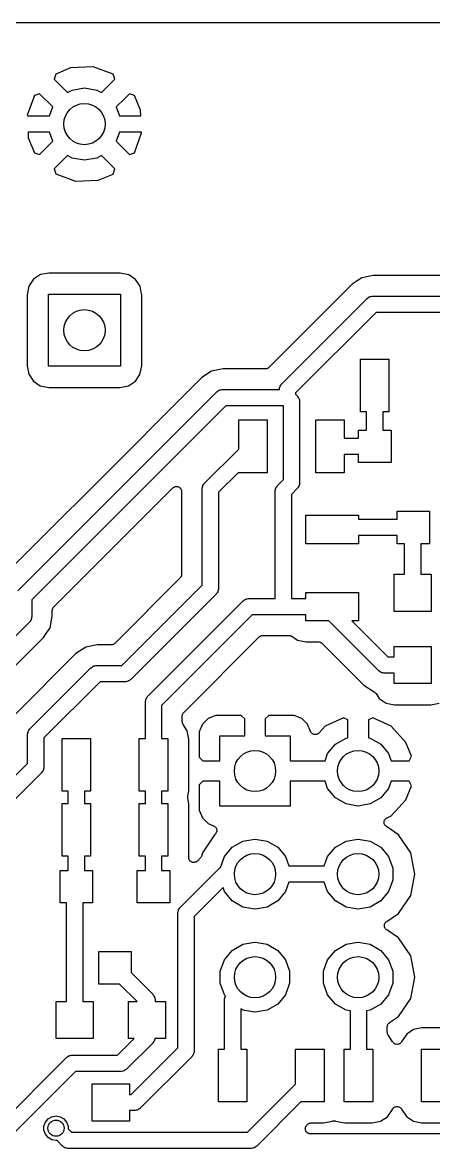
# Model space of a CAD drawing. Extents: x 0.2 to 50.9, y 0.2 to 28.3.
# Drawn here: x 22.87 to 33, y 0.2 to 27.94 of the extents above; entities that cross this region are included whole.
import ezdxf

# ---------------------------------------------------------------- set-up
doc = ezdxf.new("R2010")
doc.units = 0
doc.header["$MEASUREMENT"] = 0
doc.layers.add('BLACK', color=7, linetype='CONTINUOUS')

msp = doc.modelspace()

# ---------------------------------------------------------------- linework, layer by layer
at = {"layer": 'Black'}
for p, q in [((14.835, 27.942), (50.815, 27.942)), ((23.6946, 26.6724), (23.6527, 26.5465)), ((24.0601, 26.8238), (23.6946, 26.6724)), ((24.6182, 26.8476), (24.0601, 26.8238)), ((25.1064, 26.6693), (24.6182, 26.8476)), ((25.1473, 26.5465), (25.1064, 26.6693)), ((23.6527, 26.5465), (23.9844, 26.2148)), ((24.8156, 26.2148), (25.1473, 26.5465)), ((23.1707, 26.1464), (22.9924, 25.6582)), ((23.2935, 26.1873), (23.1707, 26.1464)), ((23.6185, 25.8623), (23.2935, 26.1873)), ((23.9844, 26.2148), (24.0948, 26.2786)), ((24.0948, 26.2786), (24.4, 26.3324)), ((24.4, 26.3324), (24.7052, 26.2786)), ((24.7052, 26.2786), (24.8156, 26.2148)), ((25.5065, 26.1873), (25.3824, 26.0632)), ((25.6324, 26.1454), (25.5065, 26.1873)), ((25.7838, 25.7799), (25.6324, 26.1454)), ((23.5376, 25.64), (23.6185, 25.8623)), ((25.3824, 26.0632), (25.1815, 25.8623)), ((25.1815, 25.8623), (25.2624, 25.64)), ((25.3824, 26.0632), (25.3824, 26.0632)), ((25.3824, 26.0632), (25.3824, 26.0632)), ((22.9924, 25.6582), (22.9932, 25.64)), ((22.9932, 25.64), (23.5376, 25.64)), ((25.2624, 25.64), (25.7897, 25.64)), ((25.7897, 25.64), (25.7838, 25.7799)), ((23.0103, 25.24), (23.0162, 25.1001)), ((23.5376, 25.24), (23.0103, 25.24)), ((23.0162, 25.1001), (23.1676, 24.7346)), ((23.2935, 24.6927), (23.6185, 25.0177)), ((23.6185, 25.0177), (23.5376, 25.24)), ((25.2624, 25.24), (25.1815, 25.0177)), ((25.1815, 25.0177), (25.5065, 24.6927)), ((25.8068, 25.24), (25.2624, 25.24)), ((25.6293, 24.7336), (25.8076, 25.2218)), ((25.8076, 25.2218), (25.8068, 25.24)), ((23.1676, 24.7346), (23.2935, 24.6927)), ((25.5065, 24.6927), (25.6293, 24.7336)), ((23.9844, 24.6652), (23.6527, 24.3335)), ((24.0948, 24.6014), (23.9844, 24.6652)), ((24.4, 24.5476), (24.0948, 24.6014)), ((24.7052, 24.6014), (24.4, 24.5476)), ((24.8156, 24.6652), (24.7052, 24.6014)), ((25.1473, 24.3335), (24.8156, 24.6652)), ((23.6527, 24.3335), (23.6936, 24.2107)), ((23.6936, 24.2107), (24.1818, 24.0324)), ((24.7399, 24.0562), (25.1054, 24.2076)), ((25.1054, 24.2076), (25.1473, 24.3335)), ((25.1473, 24.3335), (25.1473, 24.3335)), ((24.1818, 24.0324), (24.7399, 24.0562)), ((23.3177, 21.7296), (23.1471, 21.6175)), ((23.5232, 21.7694), (23.3177, 21.7296)), ((25.2764, 21.7694), (23.5232, 21.7694)), ((25.4887, 21.7269), (25.2764, 21.7694)), ((25.6575, 21.6129), (25.4887, 21.7269)), ((31.23, 21.6518), (31.1156, 21.5753)), ((31.5125, 21.708), (31.23, 21.6518)), ((36.4875, 21.708), (31.5125, 21.708)), ((23.0331, 21.4487), (22.9906, 21.2364)), ((23.1471, 21.6175), (23.0331, 21.4487)), ((25.7696, 21.4423), (25.6575, 21.6129)), ((25.8076, 21.2465), (25.7696, 21.4423)), ((30.9905, 21.4918), (28.9439, 19.4452)), ((31.1156, 21.5753), (30.9905, 21.4918)), ((31.1156, 21.5753), (31.1156, 21.5753)), ((31.1156, 21.5753), (31.1156, 21.5753)), ((22.9906, 21.2364), (22.9906, 19.4832)), ((23.511, 19.471), (23.511, 21.249)), ((23.511, 21.249), (25.289, 21.249)), ((25.289, 21.249), (25.289, 19.471)), ((25.8094, 21.2368), (25.8076, 21.2465)), ((25.8094, 19.4836), (25.8094, 21.2368)), ((29.2586, 19.0414), (31.3586, 21.1414)), ((31.3586, 21.1414), (31.3658, 21.1465)), ((31.3658, 21.1465), (31.3714, 21.1532)), ((31.3714, 21.1532), (31.3941, 21.1663)), ((31.3941, 21.1663), (31.4155, 21.1813)), ((31.4155, 21.1813), (31.424, 21.1835)), ((31.424, 21.1835), (31.4316, 21.1879)), ((31.4316, 21.1879), (31.4573, 21.1925)), ((31.4573, 21.1925), (31.4826, 21.1992)), ((31.4826, 21.1992), (31.4913, 21.1985)), ((31.4913, 21.1985), (31.5, 21.2)), ((31.5, 21.2), (36.5, 21.2)), ((31.5828, 20.8), (29.6, 18.8172)), ((36.4172, 20.8), (31.5828, 20.8)), ((22.9906, 19.4832), (23.0304, 19.2777)), ((25.289, 19.471), (23.511, 19.471)), ((25.7669, 19.2713), (25.8094, 19.4836)), ((28.9078, 19.4199), (28.9024, 19.4185)), ((28.9214, 19.4294), (28.9078, 19.4199)), ((28.9358, 19.4377), (28.9214, 19.4294)), ((28.9394, 19.442), (28.9358, 19.4377)), ((28.9439, 19.4452), (28.9394, 19.442)), ((31.2, 18.35), (31.2, 19.65)), ((31.2, 19.65), (31.9, 19.65)), ((31.9, 19.65), (31.9, 18.35)), ((23.0304, 19.2777), (23.1425, 19.1071)), ((25.6529, 19.1025), (25.7669, 19.2713)), ((27.2905, 19.1918), (26.0262, 17.9275)), ((27.53, 19.3518), (27.2905, 19.1918)), ((27.8125, 19.408), (27.53, 19.3518)), ((28.8541, 19.408), (27.8125, 19.408)), ((28.8596, 19.409), (28.8541, 19.408)), ((28.8652, 19.4085), (28.8596, 19.409)), ((28.8812, 19.4128), (28.8652, 19.4085)), ((28.8976, 19.4157), (28.8812, 19.4128)), ((28.9024, 19.4185), (28.8976, 19.4157)), ((23.1425, 19.1071), (23.3113, 18.9931)), ((23.3113, 18.9931), (23.5236, 18.9506)), ((23.5236, 18.9506), (25.2768, 18.9506)), ((25.2768, 18.9506), (25.4823, 18.9904)), ((25.4823, 18.9904), (25.6529, 19.1025)), ((27.6714, 18.8532), (27.6941, 18.8663)), ((27.6941, 18.8663), (27.7155, 18.8813)), ((27.7155, 18.8813), (27.724, 18.8835)), ((27.724, 18.8835), (27.7316, 18.8879)), ((27.7316, 18.8879), (27.7573, 18.8925)), ((27.7573, 18.8925), (27.7826, 18.8992)), ((27.7826, 18.8992), (27.7913, 18.8985)), ((27.7913, 18.8985), (27.8, 18.9)), ((27.8, 18.9), (29.2, 18.9)), ((29.2, 18.9), (29.2015, 18.9087)), ((29.2008, 18.9174), (29.2075, 18.9427)), ((29.2015, 18.9087), (29.2008, 18.9174)), ((29.2075, 18.9427), (29.2121, 18.9684)), ((29.2121, 18.9684), (29.2165, 18.976)), ((29.2165, 18.976), (29.2187, 18.9845)), ((29.2187, 18.9845), (29.2337, 19.0059)), ((29.2337, 19.0059), (29.2468, 19.0286)), ((29.2468, 19.0286), (29.2535, 19.0342)), ((29.2535, 19.0342), (29.2586, 19.0414)), ((22.7586, 13.9414), (27.6586, 18.8414)), ((27.6586, 18.8414), (27.6658, 18.8465)), ((27.6658, 18.8465), (27.6714, 18.8532)), ((29.6, 18.8172), (29.6, 18.7828)), ((29.6, 18.7828), (29.6414, 18.7414)), ((29.6414, 18.7414), (29.6465, 18.7342)), ((29.6465, 18.7342), (29.6532, 18.7286)), ((29.6532, 18.7286), (29.6663, 18.7059)), ((29.6663, 18.7059), (29.6813, 18.6845)), ((29.6813, 18.6845), (29.6835, 18.676)), ((29.6835, 18.676), (29.6879, 18.6684)), ((29.6879, 18.6684), (29.6925, 18.6427)), ((29.6925, 18.6427), (29.6992, 18.6174)), ((29.6992, 18.6174), (29.6985, 18.6087)), ((29.6985, 18.6087), (29.7, 18.6)), ((29.7, 18.6), (29.7, 16.6)), ((27.8828, 18.5), (23.1, 13.7172)), ((29.3, 18.5), (27.8828, 18.5)), ((29.3, 16.6828), (29.3, 18.5)), ((31.35, 18.35), (31.2, 18.35)), ((31.35, 17.9008), (31.35, 18.35)), ((31.9, 18.35), (31.75, 18.35)), ((31.75, 18.35), (31.75, 17.9008)), ((28.2, 17.4328), (28.2, 18.15)), ((28.2, 18.15), (28.9, 18.15)), ((28.9, 18.15), (28.9, 16.85)), ((30.1, 16.85), (30.1, 18.15)), ((30.1, 18.15), (30.8, 18.15)), ((30.8, 18.15), (30.8, 17.7008)), ((26.0262, 17.9275), (25.8094, 17.7107)), ((26.0262, 17.9275), (26.0262, 17.9275)), ((26.0262, 17.9275), (26.0262, 17.9275)), ((31.15, 17.7008), (31.15, 17.9008)), ((31.15, 17.9008), (31.35, 17.9008)), ((31.75, 17.9008), (31.9501, 17.9008)), ((31.9501, 17.9008), (31.9501, 17.1007)), ((25.8094, 17.7107), (22.4082, 14.3095)), ((30.8, 17.7008), (31.15, 17.7008)), ((27.3586, 16.5914), (28.2, 17.4328)), ((31.15, 17.3008), (30.8, 17.3008)), ((30.8, 17.3008), (30.8, 16.85)), ((31.15, 17.1007), (31.15, 17.3008)), ((31.9501, 17.1007), (31.15, 17.1007)), ((28.2, 16.8672), (27.7, 16.3672)), ((28.2, 16.85), (28.2, 16.8672)), ((28.9, 16.85), (28.2, 16.85)), ((29.1586, 16.5414), (29.3, 16.6828)), ((30.8, 16.85), (30.1, 16.85)), ((23.6452, 13.5439), (26.5752, 16.4739)), ((26.5752, 16.4739), (26.5888, 16.4835)), ((26.5888, 16.4835), (26.6015, 16.4941)), ((26.6015, 16.4941), (26.6067, 16.496)), ((26.6067, 16.496), (26.6113, 16.4992)), ((26.6113, 16.4992), (26.6274, 16.5035)), ((26.6274, 16.5035), (26.6429, 16.5092)), ((26.6429, 16.5092), (26.6485, 16.5092)), ((26.6485, 16.5092), (26.6539, 16.5106)), ((26.6539, 16.5106), (26.6705, 16.5092)), ((26.6705, 16.5092), (26.6871, 16.5092)), ((26.6871, 16.5092), (26.6923, 16.5073)), ((26.6923, 16.5073), (26.6979, 16.5068)), ((26.6979, 16.5068), (26.7129, 16.4998)), ((26.7129, 16.4998), (26.7285, 16.4941)), ((26.7285, 16.4941), (26.7328, 16.4905)), ((26.7328, 16.4905), (26.7378, 16.4882)), ((26.7378, 16.4882), (26.7496, 16.4764)), ((26.7496, 16.4764), (26.7623, 16.4658)), ((26.7623, 16.4658), (26.7651, 16.4609)), ((26.7651, 16.4609), (26.769, 16.457)), ((26.769, 16.457), (26.776, 16.4419)), ((26.776, 16.4419), (26.7843, 16.4276)), ((26.7843, 16.4276), (26.7853, 16.4221)), ((26.7853, 16.4221), (26.7877, 16.417)), ((26.7877, 16.417), (26.7891, 16.4005)), ((26.7891, 16.4005), (26.792, 16.3841)), ((26.792, 16.3841), (26.792, 14.3459)), ((27.3, 16.45), (27.3015, 16.4587)), ((27.3, 14.0828), (27.3, 16.45)), ((27.3008, 16.4674), (27.3075, 16.4927)), ((27.3015, 16.4587), (27.3008, 16.4674)), ((27.3075, 16.4927), (27.3121, 16.5184)), ((27.3121, 16.5184), (27.3165, 16.526)), ((27.3165, 16.526), (27.3187, 16.5345)), ((27.3187, 16.5345), (27.3337, 16.5559)), ((27.3337, 16.5559), (27.3468, 16.5786)), ((27.3468, 16.5786), (27.3535, 16.5842)), ((27.3535, 16.5842), (27.3586, 16.5914)), ((29.1, 16.4), (29.1015, 16.4087)), ((29.1, 13.75), (29.1, 16.4)), ((29.1008, 16.4174), (29.1075, 16.4427)), ((29.1015, 16.4087), (29.1008, 16.4174)), ((29.1075, 16.4427), (29.1121, 16.4684)), ((29.1121, 16.4684), (29.1165, 16.476)), ((29.1165, 16.476), (29.1187, 16.4845)), ((29.1187, 16.4845), (29.1337, 16.5059)), ((29.1337, 16.5059), (29.1468, 16.5286)), ((29.1468, 16.5286), (29.1535, 16.5342)), ((29.1535, 16.5342), (29.1586, 16.5414)), ((29.6414, 16.4586), (29.5, 16.3172)), ((29.6465, 16.4658), (29.6414, 16.4586)), ((29.6532, 16.4714), (29.6465, 16.4658)), ((29.6663, 16.4941), (29.6532, 16.4714)), ((29.6813, 16.5155), (29.6663, 16.4941)), ((29.6835, 16.524), (29.6813, 16.5155)), ((29.6879, 16.5316), (29.6835, 16.524)), ((29.6925, 16.5573), (29.6879, 16.5316)), ((29.6992, 16.5826), (29.6925, 16.5573)), ((29.7, 16.6), (29.6985, 16.5913)), ((29.6985, 16.5913), (29.6992, 16.5826)), ((27.7, 16.3672), (27.7, 14)), ((29.5, 16.3172), (29.5, 13.75)), ((32.1, 15.7018), (32.1, 15.9018)), ((32.1, 15.9018), (32.9001, 15.9018)), ((32.9001, 15.9018), (32.9001, 15.1017)), ((29.85, 15.1), (29.85, 15.8)), ((29.85, 15.8), (31.15, 15.8)), ((31.15, 15.8), (31.15, 15.7018)), ((31.15, 15.7018), (32.1, 15.7018)), ((32.1, 15.3018), (31.15, 15.3018)), ((31.15, 15.3018), (31.15, 15.1)), ((32.1, 15.1017), (32.1, 15.3018)), ((31.15, 15.1), (29.85, 15.1)), ((32.284, 15.1017), (32.1, 15.1017)), ((32.284, 14.3462), (32.284, 15.1017)), ((32.9001, 15.1017), (32.684, 15.1017)), ((32.684, 15.1017), (32.684, 14.3462)), ((26.7548, 14.2561), (25.1439, 12.6452)), ((26.758, 14.2606), (26.7548, 14.2561)), ((26.7623, 14.2642), (26.758, 14.2606)), ((26.7678, 14.2739), (26.7623, 14.2642)), ((26.775, 14.2824), (26.7678, 14.2739)), ((26.7769, 14.2876), (26.775, 14.2824)), ((26.7801, 14.2922), (26.7769, 14.2876)), ((26.7815, 14.2976), (26.7801, 14.2922)), ((26.7843, 14.3024), (26.7815, 14.2976)), ((26.7863, 14.3134), (26.7843, 14.3024)), ((26.7901, 14.3238), (26.7863, 14.3134)), ((26.7915, 14.3348), (26.7901, 14.3294)), ((26.7901, 14.3294), (26.7901, 14.3238)), ((26.792, 14.3459), (26.791, 14.3404)), ((26.791, 14.3404), (26.7915, 14.3348)), ((32.0268, 13.4318), (32.0268, 14.3462)), ((32.0268, 14.3462), (32.284, 14.3462)), ((32.684, 14.3462), (32.9412, 14.3462)), ((32.9412, 14.3462), (32.9412, 13.4318)), ((25.3172, 12.1), (27.3, 14.0828)), ((27.6532, 13.8714), (27.6465, 13.8658)), ((27.6663, 13.8941), (27.6532, 13.8714)), ((27.6813, 13.9155), (27.6663, 13.8941)), ((27.6835, 13.924), (27.6813, 13.9155)), ((27.6879, 13.9316), (27.6835, 13.924)), ((27.6925, 13.9573), (27.6879, 13.9316)), ((27.6992, 13.9826), (27.6925, 13.9573)), ((27.7, 14), (27.6985, 13.9913)), ((27.6985, 13.9913), (27.6992, 13.9826)), ((29.85, 13.75), (29.85, 13.9)), ((29.85, 13.9), (31.15, 13.9)), ((31.15, 13.9), (31.15, 13.2)), ((23.1, 13.7172), (23.1, 13.3)), ((27.6414, 13.8586), (25.5414, 11.7586)), ((25.9586, 11.3414), (28.3086, 13.6914)), ((27.6465, 13.8658), (27.6414, 13.8586)), ((28.3086, 13.6914), (28.3158, 13.6965)), ((28.3158, 13.6965), (28.3214, 13.7032)), ((28.3214, 13.7032), (28.3441, 13.7163)), ((28.3441, 13.7163), (28.3655, 13.7313)), ((28.3655, 13.7313), (28.374, 13.7335)), ((28.374, 13.7335), (28.3816, 13.7379)), ((28.3816, 13.7379), (28.4073, 13.7425)), ((28.4073, 13.7425), (28.4326, 13.7492)), ((28.4326, 13.7492), (28.4413, 13.7485)), ((28.4413, 13.7485), (28.45, 13.75)), ((28.45, 13.75), (29.1, 13.75)), ((29.5, 13.75), (29.85, 13.75)), ((23.608, 13.4541), (23.609, 13.4596)), ((23.608, 13.3125), (23.608, 13.4541)), ((23.6085, 13.4652), (23.6128, 13.4812)), ((23.609, 13.4596), (23.6085, 13.4652)), ((23.6128, 13.4812), (23.6157, 13.4976)), ((23.6157, 13.4976), (23.6185, 13.5024)), ((23.6185, 13.5024), (23.6199, 13.5078)), ((23.6199, 13.5078), (23.6294, 13.5214)), ((23.6294, 13.5214), (23.6377, 13.5358)), ((23.6377, 13.5358), (23.642, 13.5394)), ((23.642, 13.5394), (23.6452, 13.5439)), ((28.5328, 13.35), (26.3, 11.1172)), ((29.85, 13.35), (28.5328, 13.35)), ((29.85, 13.2), (29.85, 13.35)), ((32.9412, 13.4318), (32.0268, 13.4318)), ((23.0414, 13.1586), (22.3414, 12.4586)), ((23.0465, 13.1658), (23.0414, 13.1586)), ((23.0532, 13.1714), (23.0465, 13.1658)), ((23.0663, 13.1941), (23.0532, 13.1714)), ((23.0813, 13.2155), (23.0663, 13.1941)), ((23.0835, 13.224), (23.0813, 13.2155)), ((23.0879, 13.2316), (23.0835, 13.224)), ((23.0925, 13.2573), (23.0879, 13.2316)), ((23.0992, 13.2826), (23.0925, 13.2573)), ((23.1, 13.3), (23.0985, 13.2913)), ((23.0985, 13.2913), (23.0992, 13.2826)), ((23.5518, 13.03), (23.608, 13.3125)), ((30.4172, 13.2), (29.85, 13.2)), ((31.6476, 11.9696), (30.4172, 13.2)), ((31.15, 13.2), (30.9828, 13.2)), ((30.9828, 13.2), (31.8718, 12.311)), ((22.7095, 12.1082), (23.3918, 12.7905)), ((23.3918, 12.7905), (23.4753, 12.9156)), ((23.4753, 12.9156), (23.5518, 13.03)), ((23.4753, 12.9156), (23.4753, 12.9156)), ((26.8452, 10.9439), (28.7061, 12.8048)), ((28.7061, 12.8048), (28.7106, 12.808)), ((28.7106, 12.808), (28.7142, 12.8123)), ((28.7142, 12.8123), (28.7286, 12.8206)), ((28.7286, 12.8206), (28.7422, 12.8301)), ((28.7422, 12.8301), (28.7476, 12.8315)), ((28.7476, 12.8315), (28.7524, 12.8343)), ((28.7524, 12.8343), (28.7688, 12.8372)), ((28.7688, 12.8372), (28.7848, 12.8415)), ((28.7848, 12.8415), (28.7904, 12.841)), ((28.7904, 12.841), (28.7959, 12.842)), ((28.7959, 12.842), (29.4339, 12.842)), ((29.4339, 12.842), (29.4492, 12.8393)), ((29.4492, 12.8393), (29.4646, 12.8382)), ((29.4646, 12.8382), (29.4707, 12.8355)), ((29.4707, 12.8355), (29.4773, 12.8343)), ((29.4773, 12.8343), (29.4908, 12.8266)), ((29.4908, 12.8266), (29.5049, 12.8203)), ((29.5049, 12.8203), (29.6503, 12.7221)), ((24.43, 12.5518), (24.1905, 12.3918)), ((24.7125, 12.608), (24.43, 12.5518)), ((25.0541, 12.608), (24.7125, 12.608)), ((25.0596, 12.609), (25.0541, 12.608)), ((25.0652, 12.6085), (25.0596, 12.609)), ((25.0812, 12.6128), (25.0652, 12.6085)), ((25.0976, 12.6157), (25.0812, 12.6128)), ((25.1024, 12.6185), (25.0976, 12.6157)), ((25.1078, 12.6199), (25.1024, 12.6185)), ((25.1214, 12.6294), (25.1078, 12.6199)), ((25.1358, 12.6377), (25.1214, 12.6294)), ((25.1394, 12.642), (25.1358, 12.6377)), ((25.1439, 12.6452), (25.1394, 12.642)), ((29.6503, 12.7221), (29.8626, 12.6796)), ((29.8626, 12.6796), (30.1666, 12.6796)), ((30.1666, 12.6796), (30.1721, 12.6786)), ((30.1721, 12.6786), (30.1776, 12.6791)), ((30.1776, 12.6791), (30.1937, 12.6748)), ((30.1937, 12.6748), (30.21, 12.6719)), ((30.21, 12.6719), (30.2148, 12.6691)), ((30.2148, 12.6691), (30.2202, 12.6677)), ((30.2202, 12.6677), (30.2338, 12.6581)), ((30.2338, 12.6581), (30.2482, 12.6498)), ((30.2482, 12.6498), (30.2518, 12.6456)), ((30.2518, 12.6456), (30.2564, 12.6424)), ((30.2564, 12.6424), (31.2795, 11.6192)), ((32.0268, 12.311), (32.0268, 12.5682)), ((32.0268, 12.5682), (32.9412, 12.5682)), ((32.9412, 12.5682), (32.9412, 11.6538)), ((24.1905, 12.3918), (22.7082, 10.9095)), ((31.8718, 12.311), (32.0268, 12.311)), ((23.0586, 10.5414), (24.5586, 12.0414)), ((24.5586, 12.0414), (24.5658, 12.0465)), ((24.5658, 12.0465), (24.5714, 12.0532)), ((24.5714, 12.0532), (24.5941, 12.0663)), ((24.5941, 12.0663), (24.6155, 12.0813)), ((24.6155, 12.0813), (24.624, 12.0835)), ((24.624, 12.0835), (24.6316, 12.0879)), ((24.6316, 12.0879), (24.6573, 12.0925)), ((24.6573, 12.0925), (24.6826, 12.0992)), ((24.6826, 12.0992), (24.6913, 12.0985)), ((24.6913, 12.0985), (24.7, 12.1)), ((24.7, 12.1), (25.3172, 12.1)), ((31.6548, 11.9645), (31.6476, 11.9696)), ((31.6604, 11.9578), (31.6548, 11.9645)), ((31.6831, 11.9447), (31.6604, 11.9578)), ((31.7045, 11.9297), (31.6831, 11.9447)), ((31.713, 11.9275), (31.7045, 11.9297)), ((24.7828, 11.7), (23.4, 10.3172)), ((25.4, 11.7), (24.7828, 11.7)), ((25.4087, 11.7015), (25.4, 11.7)), ((25.4174, 11.7008), (25.4087, 11.7015)), ((25.4427, 11.7075), (25.4174, 11.7008)), ((25.4684, 11.7121), (25.4427, 11.7075)), ((25.476, 11.7165), (25.4684, 11.7121)), ((25.4845, 11.7187), (25.476, 11.7165)), ((25.5059, 11.7337), (25.4845, 11.7187)), ((25.5286, 11.7468), (25.5059, 11.7337)), ((25.5342, 11.7535), (25.5286, 11.7468)), ((25.5414, 11.7586), (25.5342, 11.7535)), ((31.7206, 11.9231), (31.713, 11.9275)), ((31.7463, 11.9185), (31.7206, 11.9231)), ((31.7716, 11.9118), (31.7463, 11.9185)), ((31.7803, 11.9125), (31.7716, 11.9118)), ((31.789, 11.911), (31.7803, 11.9125)), ((32.0268, 11.911), (31.789, 11.911)), ((32.0268, 11.6538), (32.0268, 11.911)), ((32.9412, 11.6538), (32.0268, 11.6538)), ((31.2795, 11.6192), (31.5325, 11.4502)), ((31.5325, 11.4502), (31.5402, 11.4472)), ((31.5402, 11.4472), (31.5448, 11.4432)), ((31.5448, 11.4432), (31.5502, 11.4404)), ((31.5502, 11.4404), (31.5613, 11.4287)), ((31.5613, 11.4287), (31.5734, 11.4181)), ((31.5734, 11.4181), (31.5763, 11.4127)), ((31.5763, 11.4127), (31.5805, 11.4083)), ((31.5805, 11.4083), (31.6583, 11.2899)), ((25.9, 11.2), (25.9015, 11.2087)), ((25.9, 10.3), (25.9, 11.2)), ((25.9008, 11.2174), (25.9075, 11.2427)), ((25.9015, 11.2087), (25.9008, 11.2174)), ((25.9075, 11.2427), (25.9121, 11.2684)), ((25.9121, 11.2684), (25.9165, 11.276)), ((25.9165, 11.276), (25.9187, 11.2845)), ((25.9187, 11.2845), (25.9337, 11.3059)), ((25.9337, 11.3059), (25.9468, 11.3286)), ((25.9468, 11.3286), (25.9535, 11.3342)), ((25.9535, 11.3342), (25.9586, 11.3414)), ((26.3, 11.1172), (26.3, 10.3)), ((31.6583, 11.2899), (31.8271, 11.1759)), ((31.8271, 11.1759), (32.0394, 11.1334)), ((32.0394, 11.1334), (32.929, 11.1334)), ((32.929, 11.1334), (33.1345, 11.1732)), ((26.808, 10.8541), (26.809, 10.8596)), ((26.808, 10.7179), (26.808, 10.8541)), ((26.8085, 10.8652), (26.8128, 10.8812)), ((26.809, 10.8596), (26.8085, 10.8652)), ((26.8128, 10.8812), (26.8157, 10.8976)), ((26.8157, 10.8976), (26.8185, 10.9024)), ((26.8185, 10.9024), (26.8199, 10.9078)), ((26.8199, 10.9078), (26.8294, 10.9214)), ((26.8294, 10.9214), (26.8377, 10.9358)), ((26.8377, 10.9358), (26.842, 10.9394)), ((26.842, 10.9394), (26.8452, 10.9439)), ((27.6354, 10.8716), (27.4486, 10.7943)), ((28.2616, 10.8716), (27.6354, 10.8716)), ((28.346, 10.7872), (28.2616, 10.8716)), ((28.9384, 10.8716), (28.854, 10.7872)), ((29.5646, 10.8716), (28.9384, 10.8716)), ((29.7514, 10.7943), (29.5646, 10.8716)), ((26.8106, 10.7034), (26.808, 10.7179)), ((26.8114, 10.6887), (26.8106, 10.7034)), ((26.8144, 10.6818), (26.8114, 10.6887)), ((26.8157, 10.6745), (26.8144, 10.6818)), ((26.823, 10.6617), (26.8157, 10.6745)), ((26.8289, 10.6482), (26.823, 10.6617)), ((26.9306, 10.4933), (26.8289, 10.6482)), ((27.3057, 10.6514), (27.2284, 10.4646)), ((27.4486, 10.7943), (27.3057, 10.6514)), ((28.346, 10.3636), (28.346, 10.7872)), ((28.854, 10.7872), (28.854, 10.3636)), ((29.8943, 10.6514), (29.7514, 10.7943)), ((29.9672, 10.4753), (29.8943, 10.6514)), ((30.3283, 10.6025), (30.1783, 10.4383)), ((30.7781, 10.8134), (30.3283, 10.6025)), ((30.886, 10.7573), (30.7781, 10.8134)), ((30.886, 10.3194), (30.886, 10.7573)), ((31.5019, 10.8134), (31.394, 10.7573)), ((31.394, 10.7573), (31.394, 10.3194)), ((31.9517, 10.6025), (31.5019, 10.8134)), ((32.3139, 10.2058), (31.9517, 10.6025)), ((23, 10.4), (23.0015, 10.4087)), ((23, 9.68284), (23, 10.4)), ((23.0008, 10.4174), (23.0075, 10.4427)), ((23.0015, 10.4087), (23.0008, 10.4174)), ((23.0075, 10.4427), (23.0121, 10.4684)), ((23.0121, 10.4684), (23.0165, 10.476)), ((23.0165, 10.476), (23.0187, 10.4845)), ((23.0187, 10.4845), (23.0337, 10.5059)), ((23.0337, 10.5059), (23.0468, 10.5286)), ((23.0468, 10.5286), (23.0535, 10.5342)), ((23.0535, 10.5342), (23.0586, 10.5414)), ((23.4, 10.3172), (23.4, 9.6)), ((23.85, 9), (23.85, 10.3)), ((23.85, 10.3), (24.55, 10.3)), ((24.55, 10.3), (24.55, 9)), ((25.75, 9), (25.75, 10.3)), ((25.75, 10.3), (25.9, 10.3)), ((26.3, 10.3), (26.45, 10.3)), ((26.45, 10.3), (26.45, 9)), ((26.9704, 10.2878), (26.9306, 10.4933)), ((26.9704, 9.01261), (26.9704, 10.2878)), ((27.2284, 10.4646), (27.2284, 9.83836)), ((27.7364, 9.754), (27.7364, 10.3636)), ((27.7364, 10.3636), (28.346, 10.3636)), ((28.854, 10.3636), (29.4636, 10.3636)), ((29.4636, 10.3636), (29.4636, 9.754)), ((29.9762, 10.4612), (29.9672, 10.4753)), ((29.9839, 10.4464), (29.9762, 10.4612)), ((29.988, 10.4427), (29.9839, 10.4464)), ((29.9909, 10.4381), (29.988, 10.4427)), ((30.0041, 10.4279), (29.9909, 10.4381)), ((30.0165, 10.4166), (30.0041, 10.4279)), ((30.0216, 10.4146), (30.0165, 10.4166)), ((30.0259, 10.4112), (30.0216, 10.4146)), ((30.0418, 10.4062), (30.0259, 10.4112)), ((30.0573, 10.3998), (30.0418, 10.4062)), ((30.0627, 10.3996), (30.0573, 10.3998)), ((30.068, 10.398), (30.0627, 10.3996)), ((30.0846, 10.3987), (30.068, 10.398)), ((30.1013, 10.398), (30.0846, 10.3987)), ((30.1066, 10.3997), (30.1013, 10.398)), ((30.112, 10.3999), (30.1066, 10.3997)), ((30.1275, 10.4063), (30.112, 10.3999)), ((30.1434, 10.4113), (30.1275, 10.4063)), ((30.1477, 10.4147), (30.1434, 10.4113)), ((30.1528, 10.4168), (30.1477, 10.4147)), ((30.1651, 10.4281), (30.1528, 10.4168)), ((30.1783, 10.4383), (30.1651, 10.4281)), ((30.5816, 10.1616), (30.8413, 10.3115)), ((30.8413, 10.3115), (30.886, 10.3194)), ((31.394, 10.3194), (31.4387, 10.3115)), ((31.4387, 10.3115), (31.6984, 10.1616)), ((30.3888, 9.9318), (30.5816, 10.1616)), ((31.6984, 10.1616), (31.8912, 9.9318)), ((32.4549, 9.86523), (32.3139, 10.2058)), ((27.2284, 9.83836), (27.3128, 9.754)), ((27.3128, 9.754), (27.7364, 9.754)), ((29.4636, 9.754), (30.3241, 9.754)), ((30.3241, 9.754), (30.3888, 9.9318)), ((31.8912, 9.9318), (31.9559, 9.754)), ((31.9559, 9.754), (32.3969, 9.754)), ((32.3969, 9.754), (32.4549, 9.86523)), ((21.7172, 8.4), (23, 9.68284)), ((23.3414, 9.45858), (21.9414, 8.05858)), ((23.3465, 9.46579), (23.3414, 9.45858)), ((23.3532, 9.47144), (23.3465, 9.46579)), ((23.3663, 9.49407), (23.3532, 9.47144)), ((23.3813, 9.51548), (23.3663, 9.49407)), ((23.3835, 9.52398), (23.3813, 9.51548)), ((23.3879, 9.5316), (23.3835, 9.52398)), ((23.3925, 9.55733), (23.3879, 9.5316)), ((23.3992, 9.58257), (23.3925, 9.55733)), ((23.4, 9.6), (23.3985, 9.59134)), ((23.3985, 9.59134), (23.3992, 9.58257)), ((27.3128, 9.246), (27.2284, 9.16165)), ((27.2284, 9.16165), (27.2284, 8.53535)), ((27.7364, 9.246), (27.3128, 9.246)), ((27.7364, 8.6364), (27.7364, 9.246)), ((30.3241, 9.246), (29.4636, 9.246)), ((29.4636, 9.246), (29.4636, 8.6364)), ((30.3888, 9.0682), (30.3241, 9.246)), ((31.9559, 9.246), (31.8912, 9.0682)), ((32.3969, 9.246), (31.9559, 9.246)), ((32.4549, 9.13478), (32.3969, 9.246)), ((24, 9), (23.85, 9)), ((24, 8.7), (24, 9)), ((24.55, 9), (24.4, 9)), ((24.4, 9), (24.4, 8.7)), ((25.9, 9), (25.75, 9)), ((25.9, 8.7), (25.9, 9)), ((26.45, 9), (26.3, 9)), ((26.3, 9), (26.3, 8.7)), ((26.9433, 8.87745), (26.9704, 9.01261)), ((26.9433, 8.87485), (26.9433, 8.87745)), ((30.5816, 8.83844), (30.3888, 9.0682)), ((31.8912, 9.0682), (31.6984, 8.83844)), ((32.3139, 8.79423), (32.4549, 9.13478)), ((23.85, 7.4), (23.85, 8.7)), ((23.85, 8.7), (24, 8.7)), ((24.4, 8.7), (24.55, 8.7)), ((24.55, 8.7), (24.55, 7.4)), ((25.75, 7.4), (25.75, 8.7)), ((25.75, 8.7), (25.9, 8.7)), ((26.3, 8.7), (26.45, 8.7)), ((26.45, 8.7), (26.45, 7.4)), ((26.9423, 8.83336), (26.9428, 8.85287)), ((26.9431, 8.83089), (26.9423, 8.83336)), ((26.9424, 8.87239), (26.9433, 8.87485)), ((26.9428, 8.85287), (26.9424, 8.87239)), ((26.9432, 8.82829), (26.9431, 8.83089)), ((26.9704, 8.68779), (26.9432, 8.82829)), ((26.9704, 7.41261), (26.9704, 8.68779)), ((29.4636, 8.6364), (27.7364, 8.6364)), ((30.8413, 8.68848), (30.5816, 8.83844)), ((30.886, 8.68061), (30.8413, 8.68848)), ((31.1367, 8.6364), (30.886, 8.68061)), ((31.1433, 8.6364), (31.1367, 8.6364)), ((31.4387, 8.68848), (31.1433, 8.6364)), ((31.6984, 8.83844), (31.4387, 8.68848)), ((31.9517, 8.39746), (32.3139, 8.79423)), ((27.2284, 8.53535), (27.3057, 8.34864)), ((27.3057, 8.34864), (27.4486, 8.20574)), ((31.8025, 8.30617), (31.814, 8.32349)), ((31.814, 8.32349), (31.8151, 8.32424)), ((31.8151, 8.32424), (31.8158, 8.32529)), ((31.8158, 8.32529), (31.8328, 8.33727)), ((31.8328, 8.33727), (31.8496, 8.34957)), ((31.8496, 8.34957), (31.8508, 8.34993)), ((31.8508, 8.34993), (31.8519, 8.35066)), ((31.8519, 8.35066), (31.9517, 8.39746)), ((27.4486, 8.20574), (27.5806, 8.15107)), ((27.5806, 8.15107), (27.5842, 8.14881)), ((27.5842, 8.14881), (27.5882, 8.14764)), ((27.5882, 8.14764), (27.6027, 8.13703)), ((27.6027, 8.13703), (27.6178, 8.12737)), ((27.6178, 8.12737), (27.6204, 8.12404)), ((27.6204, 8.12404), (27.6238, 8.12156)), ((27.6238, 8.12156), (27.6337, 8.10663)), ((27.6337, 8.10663), (27.6447, 8.09238)), ((27.6447, 8.09238), (27.6459, 8.08838)), ((27.6459, 8.08838), (27.6483, 8.08489)), ((27.6483, 8.08489), (27.6525, 8.06744)), ((27.6525, 8.06744), (27.6579, 8.05031)), ((27.6579, 8.05031), (27.6578, 8.04612)), ((27.6578, 8.04612), (27.6588, 8.04205)), ((31.779, 8.24397), (31.7793, 8.24521)), ((31.7813, 8.22328), (31.779, 8.24397)), ((31.7792, 8.24649), (31.7846, 8.26659)), ((31.7793, 8.24521), (31.7792, 8.24649)), ((31.7832, 8.20256), (31.7813, 8.22328)), ((31.7837, 8.2014), (31.7832, 8.20256)), ((31.7838, 8.20013), (31.7837, 8.2014)), ((31.7931, 8.18145), (31.7838, 8.20013)), ((31.7846, 8.26659), (31.7895, 8.28681)), ((31.7895, 8.28681), (31.7902, 8.28788)), ((31.7902, 8.28788), (31.7906, 8.28911)), ((31.7906, 8.28911), (31.8025, 8.30617)), ((31.8019, 8.16262), (31.7931, 8.18145)), ((31.8028, 8.16172), (31.8019, 8.16262)), ((31.8034, 8.16057), (31.8028, 8.16172)), ((31.8184, 8.14617), (31.8034, 8.16057)), ((31.8331, 8.13149), (31.8184, 8.14617)), ((31.8343, 8.13095), (31.8331, 8.13149)), ((31.8352, 8.13007), (31.8343, 8.13095)), ((32.1375, 7.92811), (31.8352, 8.13007)), ((27.6025, 7.92811), (27.3057, 7.48394)), ((27.6026, 7.92814), (27.6025, 7.92811)), ((27.6056, 7.93105), (27.6026, 7.92814)), ((27.6093, 7.93298), (27.6056, 7.93105)), ((27.6215, 7.94622), (27.6093, 7.93298)), ((27.6344, 7.95864), (27.6215, 7.94622)), ((27.6363, 7.96241), (27.6344, 7.95864)), ((27.6391, 7.9655), (27.6363, 7.96241)), ((27.646, 7.98209), (27.6391, 7.9655)), ((27.654, 7.9982), (27.646, 7.98209)), ((27.6544, 8.00237), (27.654, 7.9982)), ((27.656, 8.00625), (27.6544, 8.00237)), ((27.6568, 8.02419), (27.656, 8.00625)), ((27.6588, 8.04205), (27.6568, 8.02419)), ((28.0416, 7.62156), (28.3013, 7.77152)), ((28.3013, 7.77152), (28.5967, 7.8236)), ((28.5967, 7.8236), (28.6033, 7.8236)), ((28.6033, 7.8236), (28.8987, 7.77152)), ((28.8987, 7.77152), (29.1584, 7.62156)), ((30.5816, 7.62156), (30.8413, 7.77152)), ((30.8413, 7.77152), (31.1367, 7.8236)), ((31.1367, 7.8236), (31.1433, 7.8236)), ((31.1433, 7.8236), (31.4387, 7.77152)), ((31.4387, 7.77152), (31.6984, 7.62156)), ((32.4343, 7.48394), (32.1375, 7.92811)), ((27.8488, 7.3918), (28.0416, 7.62156)), ((29.1584, 7.62156), (29.3512, 7.3918)), ((30.3888, 7.3918), (30.5816, 7.62156)), ((31.6984, 7.62156), (31.8912, 7.3918)), ((24, 7.4), (23.85, 7.4)), ((24, 7.05081), (24, 7.4)), ((24.55, 7.4), (24.4, 7.4)), ((24.4, 7.4), (24.4, 7.05081)), ((25.9, 7.4), (25.75, 7.4)), ((25.9, 7.05081), (25.9, 7.4)), ((26.45, 7.4), (26.3, 7.4)), ((26.3, 7.4), (26.3, 7.05081)), ((26.9655, 7.38394), (26.9673, 7.39077)), ((26.9668, 7.36887), (26.9655, 7.38394)), ((26.9664, 7.35375), (26.9668, 7.36887)), ((26.9687, 7.34704), (26.9664, 7.35375)), ((26.9673, 7.39077), (26.9675, 7.39784)), ((26.9675, 7.39784), (26.9704, 7.41261)), ((26.9693, 7.34), (26.9687, 7.34704)), ((26.9757, 7.3263), (26.9693, 7.34)), ((26.9806, 7.31196), (26.9757, 7.3263)), ((26.985, 7.30643), (26.9806, 7.31196)), ((26.988, 7.30002), (26.985, 7.30643)), ((26.9987, 7.28933), (26.988, 7.30002)), ((27.0081, 7.27752), (26.9987, 7.28933)), ((27.0142, 7.27384), (27.0081, 7.27752)), ((27.0192, 7.26884), (27.0142, 7.27384)), ((27.0329, 7.26244), (27.0192, 7.26884)), ((27.0458, 7.25458), (27.0329, 7.26244)), ((27.0527, 7.25318), (27.0458, 7.25458)), ((27.0591, 7.2502), (27.0527, 7.25318)), ((27.0742, 7.24888), (27.0591, 7.2502)), ((27.089, 7.2459), (27.0742, 7.24888)), ((27.096, 7.24697), (27.089, 7.2459)), ((27.1031, 7.24635), (27.096, 7.24697)), ((27.1177, 7.25027), (27.1031, 7.24635)), ((27.1326, 7.25254), (27.1177, 7.25027)), ((27.1388, 7.25594), (27.1326, 7.25254)), ((27.1457, 7.25777), (27.1388, 7.25594)), ((27.1581, 7.26644), (27.1457, 7.25777)), ((27.1713, 7.2737), (27.1581, 7.26644)), ((27.176, 7.27901), (27.1713, 7.2737)), ((27.1818, 7.28306), (27.176, 7.27901)), ((27.2594, 7.36067), (27.1818, 7.28306)), ((27.2681, 7.37314), (27.2594, 7.36067)), ((27.2782, 7.38459), (27.2681, 7.37314)), ((27.2807, 7.39109), (27.2782, 7.38459)), ((27.2847, 7.3968), (27.2807, 7.39109)), ((27.2886, 7.4115), (27.2847, 7.3968)), ((27.2942, 7.42569), (27.2886, 7.4115)), ((27.3057, 7.48394), (27.2942, 7.42569)), ((27.7516, 7.12488), (27.8488, 7.3918)), ((29.3512, 7.3918), (29.4356, 7.16)), ((30.3044, 7.16), (30.3888, 7.3918)), ((31.8912, 7.3918), (31.9938, 7.10996)), ((32.5385, 6.96), (32.4343, 7.48394)), ((23.8, 6.25071), (23.8, 7.05081)), ((23.8, 7.05081), (24, 7.05081)), ((24.4, 7.05081), (24.6001, 7.05081)), ((24.6001, 7.05081), (24.6001, 6.25071)), ((25.7, 6.25071), (25.7, 7.05081)), ((25.7, 7.05081), (25.9, 7.05081)), ((26.3, 7.05081), (26.5001, 7.05081)), ((26.5001, 7.05081), (26.5001, 6.25071)), ((26.7586, 6.14142), (27.7186, 7.10142)), ((27.7186, 7.10142), (27.7258, 7.10647)), ((27.7258, 7.10647), (27.7314, 7.11321)), ((27.7314, 7.11321), (27.7516, 7.12488)), ((29.4356, 7.16), (30.3044, 7.16)), ((31.9938, 7.10996), (31.9938, 6.81004)), ((32.4343, 6.43606), (32.5385, 6.96)), ((29.4356, 6.76), (29.3512, 6.5282)), ((30.3044, 6.76), (29.4356, 6.76)), ((30.3888, 6.5282), (30.3044, 6.76)), ((31.9938, 6.81004), (31.8912, 6.5282)), ((27.812, 6.6292), (27.1, 5.91716)), ((27.8488, 6.5282), (27.812, 6.6292)), ((28.0416, 6.29844), (27.8488, 6.5282)), ((29.3512, 6.5282), (29.1584, 6.29844)), ((30.5816, 6.29844), (30.3888, 6.5282)), ((31.8912, 6.5282), (31.6984, 6.29844)), ((32.1375, 5.99189), (32.4343, 6.43606)), ((23.961, 6.25071), (23.8, 6.25071)), ((23.961, 3.8232), (23.961, 6.25071)), ((24.6001, 6.25071), (24.361, 6.25071)), ((24.361, 6.25071), (24.361, 3.8232)), ((26.5001, 6.25071), (25.7, 6.25071)), ((26.7187, 6.08452), (26.7337, 6.10593)), ((26.7337, 6.10593), (26.7468, 6.12856)), ((26.7468, 6.12856), (26.7535, 6.13422)), ((26.7535, 6.13422), (26.7586, 6.14142)), ((28.3013, 6.14848), (28.0416, 6.29844)), ((28.5967, 6.0964), (28.3013, 6.14848)), ((28.8987, 6.14848), (28.6033, 6.0964)), ((29.1584, 6.29844), (28.8987, 6.14848)), ((30.8413, 6.14848), (30.5816, 6.29844)), ((31.1367, 6.0964), (30.8413, 6.14848)), ((31.4387, 6.14848), (31.1433, 6.0964)), ((31.6984, 6.29844), (31.4387, 6.14848)), ((26.7, 6), (26.7015, 6.00867)), ((26.7, 2.68284), (26.7, 6)), ((26.7008, 6.01743), (26.7075, 6.04267)), ((26.7015, 6.00867), (26.7008, 6.01743)), ((26.7075, 6.04267), (26.7121, 6.0684)), ((26.7121, 6.0684), (26.7165, 6.07603)), ((26.7165, 6.07603), (26.7187, 6.08452)), ((27.1, 5.91716), (27.1, 2.6)), ((28.6033, 6.0964), (28.5967, 6.0964)), ((31.1433, 6.0964), (31.1367, 6.0964)), ((31.8437, 5.7956), (32.1375, 5.99189)), ((31.7875, 5.69831), (31.7908, 5.71176)), ((31.7884, 5.69), (31.7875, 5.69831)), ((31.7875, 5.68169), (31.7884, 5.69)), ((31.7908, 5.66824), (31.7875, 5.68169)), ((31.7908, 5.71176), (31.7923, 5.72554)), ((31.7923, 5.65446), (31.7908, 5.66824)), ((31.7923, 5.72554), (31.796, 5.73304)), ((31.796, 5.64697), (31.7923, 5.65446)), ((31.796, 5.73304), (31.798, 5.74115)), ((31.798, 5.63885), (31.796, 5.64697)), ((31.798, 5.74115), (31.8057, 5.75267)), ((31.8057, 5.62733), (31.798, 5.63885)), ((31.8057, 5.75267), (31.8118, 5.7651)), ((31.8118, 5.6149), (31.8057, 5.62733)), ((31.8118, 5.7651), (31.8179, 5.77087)), ((31.8179, 5.60913), (31.8118, 5.6149)), ((31.8179, 5.77087), (31.8225, 5.77782)), ((31.8225, 5.60218), (31.8179, 5.60913)), ((31.8225, 5.77782), (31.8337, 5.78602)), ((31.8337, 5.59399), (31.8225, 5.60218)), ((31.8337, 5.78602), (31.8437, 5.7956)), ((31.8437, 5.5844), (31.8337, 5.59399)), ((32.1375, 5.38811), (31.8437, 5.5844)), ((28.3013, 5.23152), (28.5967, 5.2836)), ((28.5967, 5.2836), (28.6033, 5.2836)), ((28.6033, 5.2836), (28.8987, 5.23152)), ((30.8413, 5.23152), (31.1367, 5.2836)), ((31.1367, 5.2836), (31.1433, 5.2836)), ((31.1433, 5.2836), (31.4387, 5.23152)), ((32.4343, 4.94394), (32.1375, 5.38811)), ((24.75, 4.25173), (24.75, 5.05183)), ((24.75, 5.05183), (25.5501, 5.05183)), ((25.5501, 5.05183), (25.5501, 4.53279)), ((27.8488, 4.8518), (28.0416, 5.08156)), ((28.0416, 5.08156), (28.3013, 5.23152)), ((28.8987, 5.23152), (29.1584, 5.08156)), ((29.1584, 5.08156), (29.3512, 4.8518)), ((30.3888, 4.8518), (30.5816, 5.08156)), ((30.5816, 5.08156), (30.8413, 5.23152)), ((31.4387, 5.23152), (31.6984, 5.08156)), ((31.6984, 5.08156), (31.8912, 4.8518)), ((27.7462, 4.56996), (27.8488, 4.8518)), ((29.3512, 4.8518), (29.4538, 4.56996)), ((30.2862, 4.56996), (30.3888, 4.8518)), ((31.8912, 4.8518), (31.9938, 4.56996)), ((32.5385, 4.42), (32.4343, 4.94394)), ((25.5501, 4.53279), (26.0804, 4.00242)), ((27.7462, 4.27004), (27.7462, 4.56996)), ((29.4538, 4.56996), (29.4538, 4.27004)), ((30.2862, 4.27004), (30.2862, 4.56996)), ((31.9938, 4.56996), (31.9938, 4.27004)), ((25.2654, 4.25173), (24.75, 4.25173)), ((25.694, 3.8232), (25.2654, 4.25173)), ((27.8488, 3.9882), (27.7462, 4.27004)), ((29.4538, 4.27004), (29.3512, 3.9882)), ((30.3888, 3.9882), (30.2862, 4.27004)), ((31.9938, 4.27004), (31.8912, 3.9882)), ((32.4343, 3.89606), (32.5385, 4.42)), ((26.0804, 4.00242), (26.0855, 3.99521)), ((26.0855, 3.99521), (26.0922, 3.98956)), ((26.0922, 3.98956), (26.1053, 3.96693)), ((26.1053, 3.96693), (26.1203, 3.94552)), ((26.1203, 3.94552), (26.1225, 3.93702)), ((26.1225, 3.93702), (26.1269, 3.9294)), ((26.1269, 3.9294), (26.1315, 3.90368)), ((26.1315, 3.90368), (26.1382, 3.87843)), ((27.8725, 3.95993), (27.8488, 3.9882)), ((27.8508, 3.88743), (27.8575, 3.91267)), ((27.8515, 3.87867), (27.8508, 3.88743)), ((27.8575, 3.91267), (27.8621, 3.9384)), ((27.8621, 3.9384), (27.8665, 3.94603)), ((27.8665, 3.94603), (27.8687, 3.95452)), ((27.8687, 3.95452), (27.8725, 3.95993)), ((29.3512, 3.9882), (29.1584, 3.75844)), ((30.5816, 3.75844), (30.3888, 3.9882)), ((31.8912, 3.9882), (31.6984, 3.75844)), ((32.1375, 3.45189), (32.4343, 3.89606)), ((23.7038, 2.9088), (23.7038, 3.8232)), ((23.7038, 3.8232), (23.961, 3.8232)), ((24.361, 3.8232), (24.6182, 3.8232)), ((24.6182, 3.8232), (24.6182, 2.9088)), ((25.4818, 2.9088), (25.4818, 3.8232)), ((25.4818, 3.8232), (25.694, 3.8232)), ((26.1382, 3.87843), (26.1375, 3.86966)), ((26.1375, 3.86966), (26.139, 3.861)), ((26.139, 3.861), (26.139, 3.8232)), ((26.139, 3.8232), (26.3962, 3.8232)), ((26.3962, 3.8232), (26.3962, 2.9088)), ((27.85, 3.87), (27.8515, 3.87867)), ((27.85, 2.65), (27.85, 3.87)), ((28.3013, 3.60848), (28.25, 3.63812)), ((28.25, 3.63812), (28.25, 2.65)), ((28.5967, 3.5564), (28.3013, 3.60848)), ((28.8987, 3.60848), (28.6033, 3.5564)), ((29.1584, 3.75844), (28.8987, 3.60848)), ((30.8413, 3.60848), (30.5816, 3.75844)), ((30.95, 3.58932), (30.8413, 3.60848)), ((31.4387, 3.60848), (31.35, 3.59285)), ((31.6984, 3.75844), (31.4387, 3.60848)), ((28.6033, 3.5564), (28.5967, 3.5564)), ((30.95, 2.65), (30.95, 3.58932)), ((31.35, 3.59285), (31.35, 2.65)), ((31.9144, 3.30287), (32.1375, 3.45189)), ((31.858, 3.19728), (31.8611, 3.21496)), ((31.858, 3.06789), (31.858, 3.19728)), ((31.8606, 3.05339), (31.858, 3.06789)), ((31.8614, 3.03868), (31.8606, 3.05339)), ((31.8611, 3.21496), (31.8631, 3.23281)), ((31.8631, 3.23281), (31.8649, 3.23658)), ((31.8649, 3.23658), (31.8657, 3.24071)), ((31.8657, 3.24071), (31.8746, 3.25626)), ((31.8746, 3.25626), (31.8826, 3.27237)), ((31.8826, 3.27237), (31.8856, 3.27527)), ((31.8856, 3.27527), (31.8877, 3.27891)), ((31.8877, 3.27891), (31.9015, 3.29045)), ((31.9015, 3.29045), (31.9144, 3.30287)), ((32.5067, 3.13056), (32.3361, 3.01851)), ((32.7122, 3.17044), (32.5067, 3.13056)), ((33.3874, 3.17044), (32.7122, 3.17044)), ((24.6182, 2.9088), (23.7038, 2.9088)), ((25.2172, 2.5), (25.626, 2.9088)), ((26.0804, 2.79758), (25.4414, 2.15858)), ((25.626, 2.9088), (25.4818, 2.9088)), ((26.0855, 2.80479), (26.0804, 2.79758)), ((26.0922, 2.81044), (26.0855, 2.80479)), ((26.1053, 2.83307), (26.0922, 2.81044)), ((26.1203, 2.85448), (26.1053, 2.83307)), ((26.1225, 2.86298), (26.1203, 2.85448)), ((26.1269, 2.8706), (26.1225, 2.86298)), ((26.1315, 2.89633), (26.1269, 2.8706)), ((26.1348, 2.9088), (26.1315, 2.89633)), ((26.3962, 2.9088), (26.1348, 2.9088)), ((31.8644, 3.03182), (31.8614, 3.03868)), ((31.8657, 3.02446), (31.8644, 3.03182)), ((31.873, 3.0117), (31.8657, 3.02446)), ((31.8789, 2.99817), (31.873, 3.0117)), ((31.9891, 2.83041), (31.8789, 2.99817)), ((31.9893, 2.82957), (31.9891, 2.83041)), ((31.9908, 2.8277), (31.9893, 2.82957)), ((31.991, 2.82748), (31.9908, 2.8277)), ((31.9919, 2.82514), (31.991, 2.82748)), ((32.0047, 2.81039), (31.9919, 2.82514)), ((32.0169, 2.79513), (32.0047, 2.81039)), ((32.0191, 2.79379), (32.0169, 2.79513)), ((32.0208, 2.79183), (32.0191, 2.79379)), ((32.0379, 2.78235), (32.0208, 2.79183)), ((32.0546, 2.77218), (32.0379, 2.78235)), ((32.163, 2.78193), (32.1462, 2.77187)), ((32.1801, 2.79129), (32.163, 2.78193)), ((32.1818, 2.79323), (32.1801, 2.79129)), ((32.184, 2.79456), (32.1818, 2.79323)), ((32.1963, 2.80974), (32.184, 2.79456)), ((32.2092, 2.8244), (32.1963, 2.80974)), ((32.2102, 2.82681), (32.2092, 2.8244)), ((32.2118, 2.82881), (32.2102, 2.82681)), ((32.2158, 2.84025), (32.2118, 2.82881)), ((32.3361, 3.01851), (32.2158, 2.84025)), ((24.0573, 2.49248), (24.0826, 2.49924)), ((24.0826, 2.49924), (24.0913, 2.49847)), ((24.0913, 2.49847), (24.1, 2.5)), ((24.1, 2.5), (25.2172, 2.5)), ((25.5512, 1.534), (26.7, 2.68284)), ((27.0813, 2.51548), (27.0663, 2.49407)), ((27.0835, 2.52398), (27.0813, 2.51548)), ((27.0879, 2.5316), (27.0835, 2.52398)), ((27.0925, 2.55733), (27.0879, 2.5316)), ((27.0992, 2.58257), (27.0925, 2.55733)), ((27.1, 2.6), (27.0985, 2.59134)), ((27.0985, 2.59134), (27.0992, 2.58257)), ((27.7, 1.35), (27.7, 2.65)), ((27.7, 2.65), (27.85, 2.65)), ((28.25, 2.65), (28.4, 2.65)), ((28.4, 2.65), (28.4, 1.35)), ((29.6, 1.78284), (29.6, 2.65)), ((29.6, 2.65), (30.3, 2.65)), ((30.3, 2.65), (30.3, 1.35)), ((30.8, 1.35), (30.8, 2.65)), ((30.8, 2.65), (30.95, 2.65)), ((31.35, 2.65), (31.5, 2.65)), ((31.5, 2.65), (31.5, 1.35)), ((32.0571, 2.77167), (32.0546, 2.77218)), ((32.0593, 2.77042), (32.0571, 2.77167)), ((32.0786, 2.76735), (32.0593, 2.77042)), ((32.0978, 2.76351), (32.0786, 2.76735)), ((32.1004, 2.76389), (32.0978, 2.76351)), ((32.1029, 2.76349), (32.1004, 2.76389)), ((32.1221, 2.76721), (32.1029, 2.76349)), ((32.1414, 2.77014), (32.1221, 2.76721)), ((32.1437, 2.77138), (32.1414, 2.77014)), ((32.1462, 2.77187), (32.1437, 2.77138)), ((32.7, 1.35), (32.7, 2.65)), ((32.7, 2.65), (33.4, 2.65)), ((22.2172, 0.7), (23.9586, 2.44142)), ((23.9586, 2.44142), (23.9658, 2.44647)), ((23.9658, 2.44647), (23.9714, 2.45321)), ((23.9714, 2.45321), (23.9941, 2.46628)), ((23.9941, 2.46628), (24.0155, 2.48126)), ((24.0155, 2.48126), (24.024, 2.48354)), ((24.024, 2.48354), (24.0316, 2.48794)), ((24.0316, 2.48794), (24.0573, 2.49248)), ((27.0414, 2.45858), (25.7754, 1.19258)), ((27.0465, 2.46579), (27.0414, 2.45858)), ((27.0532, 2.47144), (27.0465, 2.46579)), ((27.0663, 2.49407), (27.0532, 2.47144)), ((24.1828, 2.1), (22.4414, 0.35858)), ((25.3, 2.1), (24.1828, 2.1)), ((25.3087, 2.10153), (25.3, 2.1)), ((25.3174, 2.10076), (25.3087, 2.10153)), ((25.3427, 2.10752), (25.3174, 2.10076)), ((25.3684, 2.11206), (25.3427, 2.10752)), ((25.376, 2.11646), (25.3684, 2.11206)), ((25.3845, 2.11874), (25.376, 2.11646)), ((25.4059, 2.13373), (25.3845, 2.11874)), ((25.4286, 2.14679), (25.4059, 2.13373)), ((25.4342, 2.15353), (25.4286, 2.14679)), ((25.4414, 2.15858), (25.4342, 2.15353)), ((24.5928, 0.8768), (24.5928, 1.7912)), ((24.5928, 1.7912), (25.5072, 1.7912)), ((25.5072, 1.7912), (25.5072, 1.534)), ((28.4172, 0.6), (29.6, 1.78284)), ((25.5072, 1.534), (25.5512, 1.534)), ((25.634, 1.134), (25.5072, 1.134)), ((25.5072, 1.134), (25.5072, 0.8768)), ((25.6427, 1.13553), (25.634, 1.134)), ((25.6514, 1.13476), (25.6427, 1.13553)), ((25.6767, 1.14152), (25.6514, 1.13476)), ((25.7024, 1.14606), (25.6767, 1.14152)), ((25.71, 1.15046), (25.7024, 1.14606)), ((25.7185, 1.15274), (25.71, 1.15046)), ((25.7399, 1.16773), (25.7185, 1.15274)), ((25.7626, 1.18079), (25.7399, 1.16773)), ((25.7682, 1.18753), (25.7626, 1.18079)), ((25.7754, 1.19258), (25.7682, 1.18753)), ((28.4, 1.35), (27.7, 1.35)), ((29.7328, 1.35), (28.6414, 0.25858)), ((30.3, 1.35), (29.7328, 1.35)), ((31.5, 1.35), (30.8, 1.35)), ((31.8639, 0.98149), (31.9842, 1.15973)), ((31.9842, 1.15973), (31.9882, 1.17113)), ((31.9882, 1.17113), (31.9898, 1.17316)), ((31.9898, 1.17316), (31.9907, 1.17558)), ((31.9907, 1.17558), (32.0036, 1.19025)), ((32.0036, 1.19025), (32.0159, 1.2054)), ((32.0159, 1.2054), (32.0182, 1.20674)), ((32.0182, 1.20674), (32.0199, 1.2087)), ((32.0199, 1.2087), (32.037, 1.21806)), ((32.037, 1.21806), (32.0537, 1.22811)), ((32.0537, 1.22811), (32.0563, 1.22861)), ((32.0563, 1.22861), (32.0586, 1.22985)), ((32.0586, 1.22985), (32.0779, 1.23279)), ((32.0779, 1.23279), (32.097, 1.23651)), ((32.097, 1.23651), (32.0996, 1.23611)), ((32.0996, 1.23611), (32.1022, 1.2365)), ((32.1022, 1.2365), (32.1213, 1.23266)), ((32.1213, 1.23266), (32.1406, 1.2296)), ((32.1406, 1.2296), (32.1429, 1.22834)), ((32.1429, 1.22834), (32.1454, 1.22783)), ((32.1454, 1.22783), (32.1621, 1.21767)), ((32.1621, 1.21767), (32.1792, 1.20821)), ((32.1792, 1.20821), (32.1809, 1.20624)), ((32.1809, 1.20624), (32.1831, 1.20489)), ((32.1831, 1.20489), (32.1953, 1.18964)), ((32.1953, 1.18964), (32.2081, 1.17491)), ((32.2081, 1.17491), (32.209, 1.17257)), ((32.209, 1.17257), (32.2092, 1.17231)), ((32.2092, 1.17231), (32.2107, 1.17044)), ((32.2107, 1.17044), (32.2109, 1.16961)), ((32.2109, 1.16961), (32.3315, 0.98609)), ((33.4, 1.35), (32.7, 1.35)), ((23.4034, 0.75229), (23.4392, 0.85057)), ((23.4392, 0.85057), (23.5064, 0.93069)), ((23.5064, 0.93069), (23.597, 0.98298)), ((23.597, 0.98298), (23.7, 1.00115)), ((23.7, 1.00115), (23.803, 0.98298)), ((23.803, 0.98298), (23.8936, 0.93069)), ((23.8936, 0.93069), (23.9608, 0.85057)), ((23.9608, 0.85057), (23.9966, 0.75229)), ((25.5072, 0.8768), (24.5928, 0.8768)), ((30.2878, 0.82956), (30.5071, 0.87212)), ((30.5071, 0.87212), (30.5194, 0.87739)), ((30.5194, 0.87739), (30.5275, 0.87786)), ((30.5275, 0.87786), (30.5354, 0.88011)), ((30.5354, 0.88011), (30.5494, 0.87913)), ((30.5494, 0.87913), (30.5634, 0.87994)), ((30.5634, 0.87994), (30.5712, 0.87759)), ((30.5712, 0.87759), (30.5794, 0.87701)), ((30.5794, 0.87701), (30.5822, 0.87577)), ((30.5822, 0.87577), (30.8126, 0.82956)), ((31.4878, 0.82956), (31.6933, 0.86944)), ((31.6933, 0.86944), (31.8639, 0.98149)), ((32.3315, 0.98609), (32.5003, 0.87214)), ((32.5003, 0.87214), (32.7126, 0.82956)), ((23.4034, 0.64771), (23.4034, 0.75229)), ((23.4392, 0.54943), (23.4034, 0.64771)), ((23.9966, 0.75229), (23.9966, 0.68627)), ((23.9966, 0.68627), (24.0828, 0.6)), ((24.0828, 0.6), (28.4172, 0.6)), ((29.8394, 0.69607), (29.8408, 0.70147)), ((29.8408, 0.67954), (29.8394, 0.69607)), ((29.8408, 0.70705), (29.8465, 0.72265)), ((29.8408, 0.70147), (29.8408, 0.70705)), ((29.8408, 0.66295), (29.8408, 0.67954)), ((29.8427, 0.65769), (29.8408, 0.66295)), ((29.8432, 0.65213), (29.8427, 0.65769)), ((29.8502, 0.6371), (29.8432, 0.65213)), ((29.8465, 0.72265), (29.8508, 0.73867)), ((29.8559, 0.6215), (29.8502, 0.6371)), ((29.8508, 0.73867), (29.854, 0.74325)), ((29.854, 0.74325), (29.8559, 0.7485)), ((29.8559, 0.7485), (29.8665, 0.76121)), ((29.8595, 0.61722), (29.8559, 0.6215)), ((29.8618, 0.61216), (29.8595, 0.61722)), ((29.8736, 0.60042), (29.8618, 0.61216)), ((29.8665, 0.76121), (29.8761, 0.7748)), ((29.8842, 0.58771), (29.8736, 0.60042)), ((29.8761, 0.7748), (29.8936, 0.79236)), ((29.8891, 0.58492), (29.8842, 0.58771)), ((29.893, 0.58097), (29.8891, 0.58492)), ((29.9081, 0.57396), (29.893, 0.58097)), ((29.8936, 0.79236), (29.8982, 0.79557)), ((29.8982, 0.79557), (29.9018, 0.79985)), ((29.9018, 0.79985), (29.9162, 0.80815)), ((29.9224, 0.56566), (29.9081, 0.57396)), ((29.9162, 0.80815), (29.9298, 0.81766)), ((29.9279, 0.56469), (29.9224, 0.56566)), ((29.933, 0.56233), (29.9279, 0.56469)), ((29.9298, 0.81766), (29.9352, 0.81911)), ((29.9495, 0.56088), (29.933, 0.56233)), ((29.9352, 0.81911), (29.94, 0.8219)), ((29.94, 0.8219), (29.9563, 0.82478)), ((29.9659, 0.558), (29.9495, 0.56088)), ((29.9563, 0.82478), (29.9724, 0.82908)), ((50.815, 0.558), (29.9659, 0.558)), ((29.9724, 0.82908), (29.9779, 0.82859)), ((29.9779, 0.82859), (29.9834, 0.82956)), ((29.9834, 0.82956), (30.2878, 0.82956)), ((30.8126, 0.82956), (31.4878, 0.82956)), ((32.7126, 0.82956), (33.3878, 0.82956)), ((23.5064, 0.46931), (23.4392, 0.54943)), ((23.597, 0.41702), (23.5064, 0.46931)), ((23.7, 0.39885), (23.597, 0.41702)), ((23.7156, 0.4016), (23.7, 0.39885)), ((23.8586, 0.25858), (23.7156, 0.4016)), ((23.8658, 0.25353), (23.8586, 0.25858)), ((23.8714, 0.24679), (23.8658, 0.25353)), ((23.8941, 0.23372), (23.8714, 0.24679)), ((23.9155, 0.21874), (23.8941, 0.23372)), ((23.924, 0.21646), (23.9155, 0.21874)), ((23.9316, 0.21206), (23.924, 0.21646)), ((23.9573, 0.20752), (23.9316, 0.21206)), ((23.9826, 0.20076), (23.9573, 0.20752)), ((23.9913, 0.20153), (23.9826, 0.20076)), ((24, 0.2), (23.9913, 0.20153)), ((28.5, 0.2), (24, 0.2)), ((28.5087, 0.20153), (28.5, 0.2)), ((28.5174, 0.20076), (28.5087, 0.20153)), ((28.5427, 0.20752), (28.5174, 0.20076)), ((28.5684, 0.21206), (28.5427, 0.20752)), ((28.576, 0.21646), (28.5684, 0.21206)), ((28.5845, 0.21874), (28.576, 0.21646)), ((28.6059, 0.23372), (28.5845, 0.21874)), ((28.6286, 0.24679), (28.6059, 0.23372)), ((28.6342, 0.25353), (28.6286, 0.24679)), ((28.6414, 0.25858), (28.6342, 0.25353))]:
    msp.add_line(p, q, dxfattribs=at)
for centre, radius in [((24.4, 25.44), 0.508), ((24.4, 20.36), 0.508), ((28.6, 9.5), 0.508), ((31.14, 9.5), 0.508), ((28.6, 6.96), 0.508), ((31.14, 6.96), 0.508), ((28.6, 4.42), 0.508), ((31.14, 4.42), 0.508), ((23.7, 0.7), 0.2)]:
    msp.add_circle(centre, radius, dxfattribs=at)

doc.saveas('drawing.dxf')
